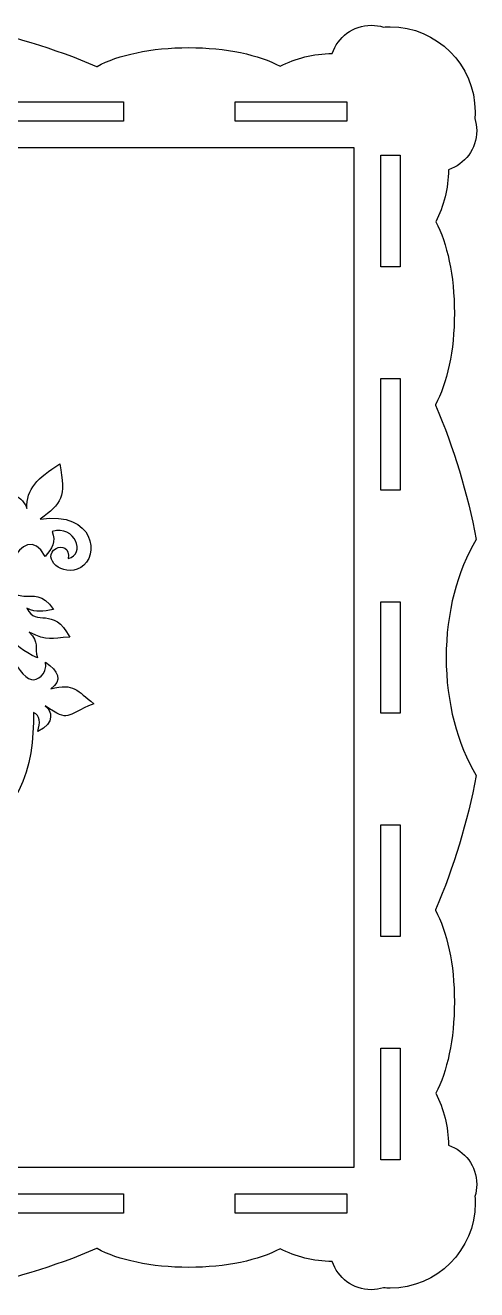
# Model space of a CAD drawing. Extents: x -1260 to -85, y -359 to 882.
# Drawn here: x -282 to -85, y -359 to 195 of the extents above; entities that cross this region are included whole.
import ezdxf

# ---------------------------------------------------------------- set-up
doc = ezdxf.new("R2010")
doc.units = 0
doc.layers.get('0').update_dxf_attribs({"linetype": 'CONTINUOUS'})

msp = doc.modelspace()

# ---------------------------------------------------------------- linework, layer by layer
at = {"color": 1}
for points in [[(-250.96905, 176.726078), (-250.706475, 176.726078)], [(-102.56175, 28.581278), (-102.56175, 28.318778)], [(-102.56175, -192.606322), (-102.56175, -192.867997)], [(-250.7046, -341.013622), (-250.96905, -341.013622)]]:
    msp.add_lwpolyline(points, dxfattribs=at)
for points in [[(-288.085125, 161.281403), (-239.18745, 161.281403), (-239.18745, 152.777453), (-288.085125, 152.777453)], [(-190.28985, 161.281403), (-141.392175, 161.281403), (-141.392175, 152.777453), (-190.28985, 152.777453)], [(-584.660025, 141.084503), (-584.660025, -305.372198), (-138.203325, -305.372198), (-138.203325, 141.084503)], [(-126.5103, 88.997978), (-126.5103, 137.895578), (-118.00635, 137.895578), (-118.00635, 88.997978)], [(-126.5103, -8.797298), (-126.5103, 40.100302), (-118.00635, 40.100302), (-118.00635, -8.797298)], [(-126.5103, -106.592572), (-126.5103, -57.694972), (-118.00635, -57.694972), (-118.00635, -106.592572)], [(-126.5103, -204.387847), (-126.5103, -155.490247), (-118.00635, -155.490247), (-118.00635, -204.387847)], [(-126.5103, -302.183122), (-126.5103, -253.285523), (-118.00635, -253.285523), (-118.00635, -302.183122)], [(-288.085125, -317.064997), (-239.18745, -317.064997), (-239.18745, -325.568947), (-288.085125, -325.568947)], [(-190.28985, -317.064997), (-141.392175, -317.064997), (-141.392175, -325.568947), (-190.28985, -325.568947)]]:
    msp.add_lwpolyline(points, close=True, dxfattribs=at)
for points in [[(-309.81075, 194.511803), (-289.332225, 190.714853), (-269.631975, 184.700003), (-250.96905, 176.726078)], [(-147.811425, 182.353328), (-145.44855, 189.542753), (-138.680325, 194.734403), (-130.6998, 194.734403)], [(-130.6998, 194.734403), (-128.857575, 194.734403), (-127.07985, 194.457428), (-125.4063, 193.943978)], [(-125.4063, 193.943978), (-124.4343, 194.020103), (-123.4512, 194.059028), (-122.459475, 194.059028)], [(-122.459475, 194.059028), (-101.9118, 194.059028), (-85.25475, 177.401903), (-85.25475, 156.854303)], [(-250.706475, 176.726078), (-241.63935, 181.726403), (-227.05725, 184.969778), (-210.613575, 184.969778)], [(-210.613575, 184.969778), (-194.253975, 184.969778), (-179.736675, 181.759328), (-170.660175, 176.802578)], [(-170.660175, 176.802578), (-163.80285, 180.318728), (-156.038775, 182.316728), (-147.811425, 182.353328)], [(-85.25475, 156.854303), (-85.25475, 155.878253), (-85.292325, 154.910678), (-85.366125, 153.953603)], [(-85.366125, 153.953603), (-84.838275, 152.258978), (-84.55335, 150.456728), (-84.55335, 148.588028)], [(-84.55335, 148.588028), (-84.55335, 140.607503), (-89.745, 133.839203), (-96.9345, 131.476403)], [(-96.9345, 131.476403), (-96.971025, 123.248828), (-98.969025, 115.484528), (-102.485175, 108.627578)], [(-102.485175, 108.627578), (-97.5285, 99.551153), (-94.31805, 85.033628), (-94.31805, 68.674178)], [(-94.31805, 68.674178), (-94.31805, 52.230578), (-97.561425, 37.648403), (-102.56175, 28.581278)], [(-102.56175, 28.318778), (-94.587825, 9.655778), (-88.572975, -10.044397), (-84.77595, -30.522997)], [(-281.566875, -16.959622), (-281.72565, -8.298997), (-276.86715, -3.455347), (-267.098475, 2.624978)], [(-267.098475, 2.624978), (-264.387, -11.977147), (-266.09775, -14.712247), (-275.683575, -21.519397)], [(-295.13445, -15.205447), (-289.47675, -7.188997), (-282.831825, -12.216322), (-281.566875, -16.959622)], [(-319.3881, -27.132247), (-294.08205, -40.542547), (-279.941925, -18.833647), (-295.13445, -15.205447)], [(-273.52215, -37.889047), (-282.971475, -19.445122), (-298.517925, -54.836797), (-282.77355, -55.348747)], [(-275.683575, -21.519397), (-251.477775, -17.952622), (-249.693225, -38.048497), (-257.92995, -42.735022)], [(-270.4005, -26.897947), (-268.712325, -31.579972), (-270.3087, -34.366297), (-273.52215, -37.889047)], [(-263.43645, -38.824522), (-255.476325, -36.897922), (-260.362725, -24.118897), (-270.4005, -26.897947)], [(-268.730775, -34.365922), (-266.331825, -32.885347), (-262.493775, -34.234072), (-263.43645, -38.824522)], [(-84.77595, -30.522997), (-92.9631, -44.267272), (-97.933275, -62.342797), (-97.933275, -82.143772)], [(-257.92995, -42.735022), (-266.076675, -47.369497), (-275.26095, -38.395672), (-268.730775, -34.365922)], [(-282.77355, -55.348747), (-278.80005, -55.477747), (-274.7082, -53.910697), (-269.800125, -61.069297)], [(-294.9414, -59.443372), (-293.606925, -71.432422), (-286.007625, -90.461497), (-279.528225, -91.809997)], [(-276.88395, -82.320472), (-289.509525, -76.716997), (-290.8344, -70.213372), (-294.561675, -58.593622)], [(-281.4465, -60.572722), (-277.5024, -69.165922), (-269.9745, -59.155297), (-262.71615, -73.200397)], [(-269.800125, -61.069297), (-274.760925, -61.911022), (-276.99255, -62.667022), (-281.4465, -60.572722)], [(-262.71615, -73.200397), (-271.2573, -73.689397), (-271.96125, -75.231322), (-280.486425, -71.095672)], [(-280.486425, -71.095672), (-275.925975, -75.534697), (-278.265, -77.658172), (-276.88395, -82.320472)], [(-97.933275, -82.143772), (-97.933275, -101.944747), (-92.9631, -120.020347), (-84.77595, -133.764622)], [(-279.528225, -91.809997), (-277.091025, -92.317222), (-272.486775, -89.693122), (-273.282075, -84.191122)], [(-273.282075, -84.191122), (-267.8085, -87.941947), (-265.71765, -92.266897), (-271.008375, -95.795122)], [(-271.008375, -95.795122), (-260.729625, -93.248647), (-259.574775, -96.662347), (-252.15045, -102.373147)], [(-273.52215, -103.367047), (-270.604875, -105.245797), (-268.955475, -110.914897), (-276.64395, -114.533572)], [(-252.15045, -102.373147), (-265.47615, -107.471047), (-262.0467, -110.816722), (-273.52215, -103.367047)], [(-278.565375, -106.173172), (-278.477325, -130.168897), (-283.6008, -153.837922), (-315.545775, -164.635147)], [(-276.64395, -114.533572), (-275.759325, -110.729947), (-275.4255, -107.576272), (-278.565375, -106.173172)], [(-84.77595, -133.764622), (-88.572975, -154.243147), (-94.587825, -173.943322), (-102.56175, -192.606322)], [(-102.56175, -192.867997), (-97.561425, -201.935122), (-94.31805, -216.517222), (-94.31805, -232.960897)], [(-94.31805, -232.960897), (-94.31805, -249.320722), (-97.5285, -263.838247), (-102.4854, -272.914747)], [(-102.4854, -272.914747), (-98.969025, -279.771847), (-96.971025, -287.536372), (-96.9345, -295.763947)], [(-96.9345, -295.763947), (-89.745, -298.126747), (-84.55335, -304.895047), (-84.55335, -312.875572)], [(-84.55335, -312.875572), (-84.55335, -314.717722), (-84.8304, -316.495447), (-85.343775, -318.169072)], [(-85.2288, -321.115897), (-85.2288, -341.663497), (-101.88585, -358.320622), (-122.433525, -358.320622)], [(-85.343775, -318.169072), (-85.267725, -319.141072), (-85.2288, -320.124097), (-85.2288, -321.115897)], [(-250.96905, -341.013622), (-269.631975, -348.987547), (-289.332225, -355.002397), (-309.81075, -358.799347)], [(-210.613575, -349.256497), (-227.0562, -349.256497), (-241.6377, -346.013272), (-250.7046, -341.013622)], [(-170.661075, -341.089747), (-179.7375, -346.046272), (-194.25435, -349.256497), (-210.613575, -349.256497)], [(-147.811425, -346.640872), (-156.038925, -346.604122), (-163.80345, -344.606122), (-170.661075, -341.089747)], [(-130.6998, -359.021947), (-138.680325, -359.021947), (-145.44855, -353.830297), (-147.811425, -346.640872)], [(-125.334225, -358.209172), (-127.02885, -358.737097), (-128.831025, -359.021947), (-130.6998, -359.021947)], [(-122.433525, -358.320622), (-123.409575, -358.320622), (-124.377075, -358.283122), (-125.334225, -358.209172)]]:
    msp.add_open_spline(points, degree=3, dxfattribs=at)

doc.saveas('drawing.dxf')
